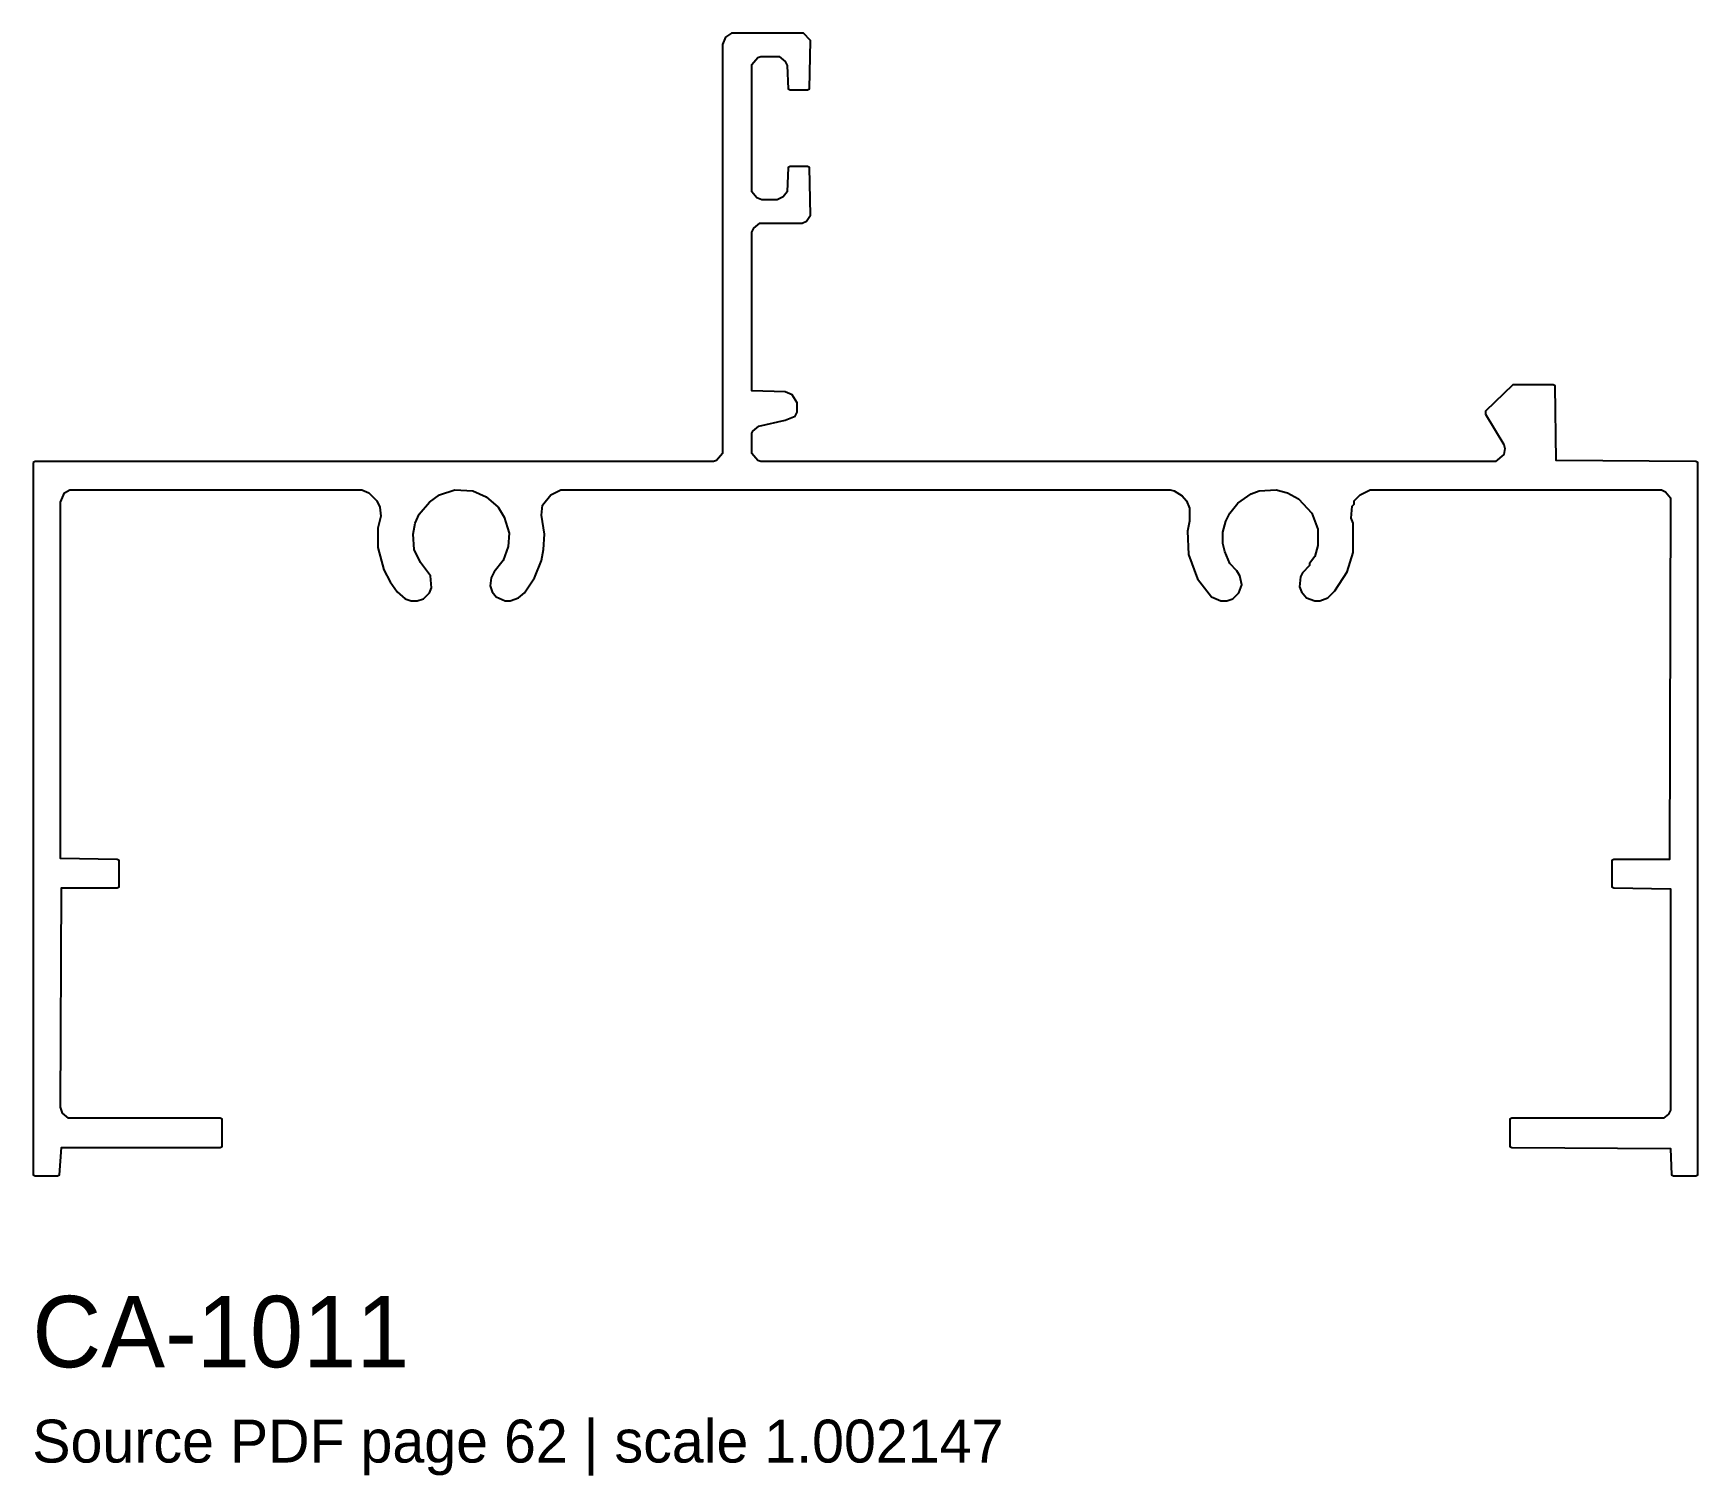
# Model space of a CAD drawing. Header units: millimetres. Extents: x 0 to 69.9, y -12.6 to 48.
import ezdxf

# ---------------------------------------------------------------- set-up
doc = ezdxf.new("R2010")
doc.units = ezdxf.units.MM
doc.layers.add('INFO', color=7, linetype='Continuous')
doc.layers.add('PROFILE', color=7, linetype='Continuous')

msp = doc.modelspace()

# ---------------------------------------------------------------- linework, layer by layer
at = {"layer": 'PROFILE'}
msp.add_lwpolyline([(0.042, 29.994), (0.042, 0.085), (0.127, 0.042), (1.061, 0.042), (1.145, 0.085), (1.23, 1.23), (7.891, 1.23), (7.976, 1.273), (7.976, 2.418), (7.891, 2.461), (1.527, 2.461), (1.273, 2.673), (1.188, 2.927), (1.23, 12.133), (3.564, 12.133), (3.648, 12.176), (3.648, 13.279), (3.564, 13.321), (1.188, 13.364), (1.188, 28.339), (1.358, 28.721), (1.57, 28.848), (13.83, 28.848), (14.127, 28.721), (14.467, 28.382), (14.594, 28.127), (14.636, 27.745), (14.509, 27.236), (14.509, 26.43), (14.764, 25.497), (15.018, 24.988), (15.315, 24.564), (15.655, 24.267), (15.909, 24.182), (16.164, 24.182), (16.418, 24.267), (16.673, 24.521), (16.758, 24.733), (16.715, 25.242), (16.291, 25.794), (16.036, 26.345), (15.994, 26.982), (16.079, 27.448), (16.248, 27.83), (16.673, 28.339), (17.097, 28.636), (17.733, 28.848), (18.497, 28.806), (19.048, 28.552), (19.558, 28.127), (19.812, 27.703), (20.024, 27.024), (19.982, 26.473), (19.77, 25.879), (19.388, 25.412), (19.261, 25.158), (19.218, 24.818), (19.303, 24.564), (19.473, 24.352), (19.855, 24.182), (20.067, 24.182), (20.406, 24.309), (20.661, 24.521), (21.085, 25.158), (21.382, 25.879), (21.467, 26.345), (21.509, 26.982), (21.382, 27.788), (21.424, 28.212), (21.764, 28.636), (22.188, 28.848), (47.77, 28.848), (47.939, 28.806), (48.279, 28.594), (48.448, 28.382), (48.576, 28.085), (48.576, 27.533), (48.491, 27.109), (48.533, 26.133), (48.915, 25.115), (49.509, 24.352), (49.891, 24.182), (50.145, 24.182), (50.4, 24.267), (50.655, 24.521), (50.782, 24.861), (50.697, 25.242), (50.57, 25.455), (50.273, 25.752), (50.061, 26.261), (49.976, 26.6), (49.976, 27.067), (50.103, 27.533), (50.273, 27.873), (50.612, 28.297), (51.164, 28.679), (51.503, 28.806), (52.224, 28.848), (52.691, 28.721), (53.158, 28.467), (53.709, 27.873), (53.964, 27.194), (53.964, 26.515), (53.836, 26.048), (53.624, 25.752), (53.624, 25.667), (53.327, 25.37), (53.242, 25.2), (53.2, 24.776), (53.285, 24.564), (53.497, 24.309), (53.836, 24.182), (54.048, 24.182), (54.388, 24.309), (54.685, 24.606), (55.194, 25.412), (55.448, 26.218), (55.448, 27.448), (55.364, 27.661), (55.406, 28.17), (55.491, 28.255), (55.491, 28.382), (55.745, 28.636), (56.17, 28.848), (68.388, 28.848), (68.558, 28.764), (68.77, 28.509), (68.727, 13.321), (66.394, 13.321), (66.309, 13.279), (66.309, 12.176), (66.394, 12.133), (68.77, 12.091), (68.77, 2.8), (68.685, 2.63), (68.473, 2.461), (62.109, 2.461), (62.024, 2.418), (62.024, 1.273), (62.109, 1.23), (68.77, 1.188), (68.812, 0.085), (68.897, 0.042), (69.83, 0.042), (69.915, 0.085), (69.915, 29.994), (69.83, 30.036), (63.976, 30.079), (63.933, 33.218), (63.848, 33.261), (62.152, 33.261), (61.006, 32.158), (61.006, 32.03), (61.77, 30.758), (61.812, 30.588), (61.77, 30.333), (61.43, 30.036), (30.588, 30.036), (30.461, 30.079), (30.206, 30.376), (30.206, 31.224), (30.248, 31.309), (30.503, 31.521), (31.606, 31.776), (32.03, 31.945), (32.115, 32.115), (32.115, 32.497), (31.903, 32.836), (31.606, 32.964), (30.206, 33.006), (30.206, 39.667), (30.291, 39.836), (30.545, 40.048), (32.327, 40.048), (32.497, 40.133), (32.667, 40.388), (32.624, 42.382), (32.539, 42.424), (31.818, 42.424), (31.733, 42.382), (31.691, 41.364), (31.521, 41.152), (31.267, 41.024), (30.63, 41.024), (30.418, 41.109), (30.206, 41.364), (30.206, 46.709), (30.461, 47.006), (30.588, 47.048), (31.352, 47.048), (31.606, 46.836), (31.691, 46.667), (31.733, 45.691), (31.818, 45.648), (32.539, 45.648), (32.624, 45.691), (32.667, 47.727), (32.37, 48.024), (29.358, 48.024), (29.103, 47.855), (28.976, 47.558), (28.976, 30.376), (28.721, 30.079), (28.594, 30.036), (0.127, 30.036)], close=True, dxfattribs=at)

# ---------------------------------------------------------------- texts
at = {"layer": 'INFO'}
for s, height, p in [('CA-1011', 3, (0, -8)), ('Source PDF page 62 | scale 1.002147', 1.8, (0, -12))]:
    msp.add_text(s, height=height, dxfattribs=at).set_placement(p)

doc.saveas('drawing.dxf')
